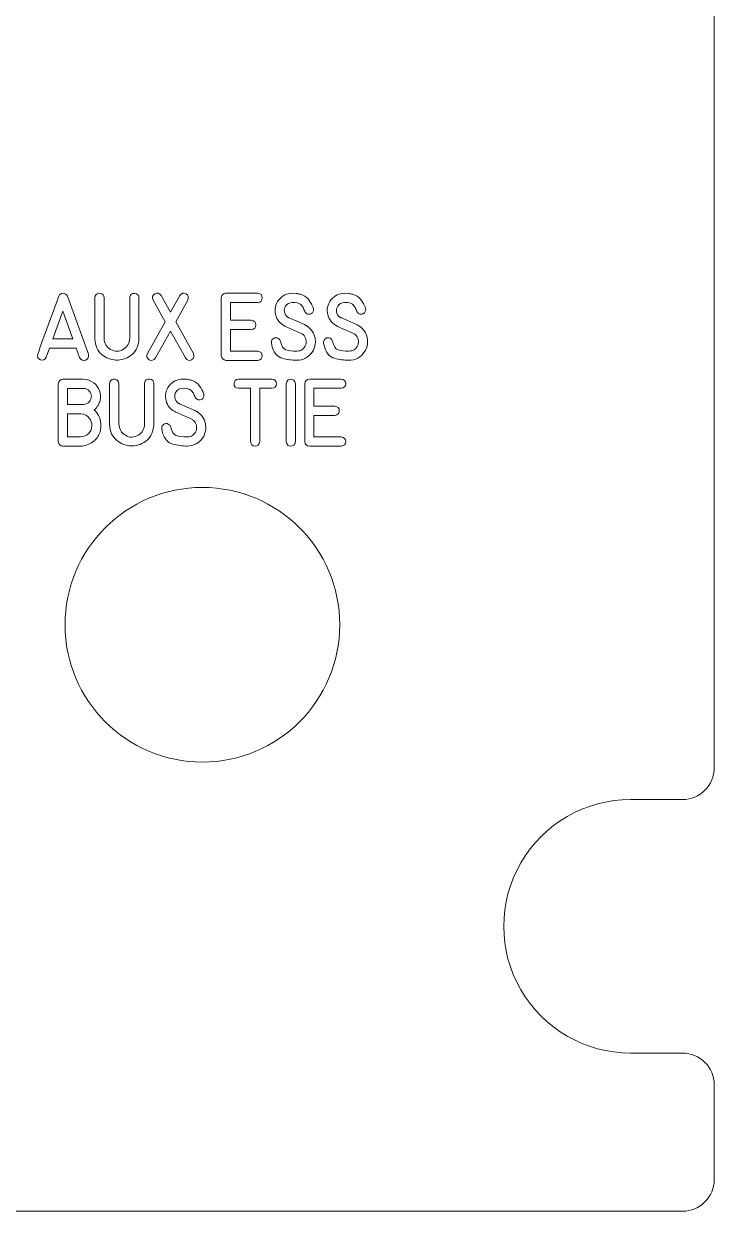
# Model space of a CAD drawing. Header units: millimetres. Extents: x -72 to 72, y -123 to 123.
# Drawn here: x 39.5 to 72.2, y -123 to -66.8 of the extents above; entities that cross this region are included whole.
import ezdxf

# ---------------------------------------------------------------- set-up
doc = ezdxf.new("R2010")
doc.units = ezdxf.units.MM
doc.header["$MEASUREMENT"] = 0
doc.layers.add('Layer 1', color=7, linetype='Continuous')

msp = doc.modelspace()

# ---------------------------------------------------------------- linework, layer by layer
at = {"layer": 'Layer 1', "color": 250, "lineweight": 9}
msp.add_ellipse((48, -95.2651), major_axis=(0, 6.5), ratio=1, dxfattribs=at)
at = {"layer": 'Layer 1', "lineweight": 9}
msp.add_open_spline([(70.725, 123.025), (70.725, 123.025), (-70.725, 123.025), (-70.725, 123.025), (-70.725, 123.025), (-71.1231, 123.0247), (-71.5047, 122.8663), (-71.786, 122.5847), (-71.786, 122.5847), (-72.0673, 122.303), (-72.2252, 121.923), (-72.225, 121.525), (-72.225, 121.525), (-72.225, 121.525), (-72.225, 117.0375), (-72.225, 117.0375), (-72.225, 117.0375), (-72.2247, 116.6394), (-72.0664, 116.2577), (-71.7847, 115.9764), (-71.7847, 115.9764), (-71.503, 115.6951), (-71.1231, 115.5372), (-70.725, 115.5375), (-70.725, 115.5375), (-70.725, 115.5375), (-68.2625, 115.5375), (-68.2625, 115.5375), (-68.2625, 115.5375), (-66.1189, 115.5375), (-64.1381, 114.3939), (-63.0663, 112.5375), (-63.0663, 112.5375), (-61.9945, 110.6811), (-61.9945, 108.3939), (-63.0663, 106.5375), (-63.0663, 106.5375), (-64.1381, 104.6811), (-66.1189, 103.5375), (-68.2625, 103.5375), (-68.2625, 103.5375), (-68.2625, 103.5375), (-70.725, 103.5375), (-70.725, 103.5375), (-70.725, 103.5375), (-71.1231, 103.5372), (-71.5047, 103.3788), (-71.786, 103.0972), (-71.786, 103.0972), (-72.0673, 102.8155), (-72.2252, 102.4355), (-72.225, 102.0375), (-72.225, 102.0375), (-72.225, 102.0375), (-72.225, 50.3625), (-72.225, 50.3625), (-72.225, 50.3625), (-72.2247, 49.9644), (-72.0664, 49.5827), (-71.7847, 49.3014), (-71.7847, 49.3014), (-71.503, 49.0201), (-71.1231, 48.8622), (-70.725, 48.8625), (-70.725, 48.8625), (-70.725, 48.8625), (-68.2625, 48.8625), (-68.2625, 48.8625), (-68.2625, 48.8625), (-66.1189, 48.8625), (-64.1381, 47.7189), (-63.0663, 45.8625), (-63.0663, 45.8625), (-61.9945, 44.0061), (-61.9945, 41.7189), (-63.0663, 39.8625), (-63.0663, 39.8625), (-64.1381, 38.0061), (-66.1189, 36.8625), (-68.2625, 36.8625), (-68.2625, 36.8625), (-68.2625, 36.8625), (-70.725, 36.8625), (-70.725, 36.8625), (-70.725, 36.8625), (-71.1231, 36.8622), (-71.5047, 36.7038), (-71.786, 36.4222), (-71.786, 36.4222), (-72.0673, 36.1405), (-72.2252, 35.7605), (-72.225, 35.3625), (-72.225, 35.3625), (-72.225, 35.3625), (-72.225, -35.3625), (-72.225, -35.3625), (-72.225, -35.3625), (-72.2247, -35.7606), (-72.0664, -36.1423), (-71.7847, -36.4236), (-71.7847, -36.4236), (-71.503, -36.7049), (-71.1231, -36.8628), (-70.725, -36.8625), (-70.725, -36.8625), (-70.725, -36.8625), (-68.2625, -36.8625), (-68.2625, -36.8625), (-68.2625, -36.8625), (-66.1189, -36.8625), (-64.1381, -38.0061), (-63.0663, -39.8625), (-63.0663, -39.8625), (-61.9945, -41.7189), (-61.9945, -44.0061), (-63.0663, -45.8625), (-63.0663, -45.8625), (-64.1381, -47.7189), (-66.1189, -48.8625), (-68.2625, -48.8625), (-68.2625, -48.8625), (-68.2625, -48.8625), (-70.725, -48.8625), (-70.725, -48.8625), (-70.725, -48.8625), (-71.1231, -48.8628), (-71.5047, -49.0212), (-71.786, -49.3028), (-71.786, -49.3028), (-72.0673, -49.5845), (-72.2252, -49.9645), (-72.225, -50.3625), (-72.225, -50.3625), (-72.225, -50.3625), (-72.225, -102.0375), (-72.225, -102.0375), (-72.225, -102.0375), (-72.2247, -102.4356), (-72.0664, -102.8173), (-71.7847, -103.0986), (-71.7847, -103.0986), (-71.503, -103.3799), (-71.1231, -103.5378), (-70.725, -103.5375), (-70.725, -103.5375), (-70.725, -103.5375), (-68.2625, -103.5375), (-68.2625, -103.5375), (-68.2625, -103.5375), (-66.1189, -103.5375), (-64.1381, -104.6811), (-63.0663, -106.5375), (-63.0663, -106.5375), (-61.9945, -108.3939), (-61.9945, -110.6811), (-63.0663, -112.5375), (-63.0663, -112.5375), (-64.1381, -114.3939), (-66.1189, -115.5375), (-68.2625, -115.5375), (-68.2625, -115.5375), (-68.2625, -115.5375), (-70.725, -115.5375), (-70.725, -115.5375), (-70.725, -115.5375), (-71.1231, -115.5378), (-71.5047, -115.6962), (-71.786, -115.9778), (-71.786, -115.9778), (-72.0673, -116.2595), (-72.2252, -116.6395), (-72.225, -117.0375), (-72.225, -117.0375), (-72.225, -117.0375), (-72.225, -121.525), (-72.225, -121.525), (-72.225, -121.525), (-72.2247, -121.9231), (-72.0664, -122.3048), (-71.7847, -122.5861), (-71.7847, -122.5861), (-71.503, -122.8674), (-71.1231, -123.0253), (-70.725, -123.025), (-70.725, -123.025), (-70.725, -123.025), (70.725, -123.025), (70.725, -123.025), (70.725, -123.025), (71.1231, -123.0248), (71.5048, -122.8664), (71.7861, -122.5847), (71.7861, -122.5847), (72.0674, -122.3031), (72.2253, -121.9231), (72.225, -121.525), (72.225, -121.525), (72.225, -121.525), (72.225, -117.0375), (72.225, -117.0375), (72.225, -117.0375), (72.2248, -116.6395), (72.0664, -116.2578), (71.7847, -115.9765), (71.7847, -115.9765), (71.5031, -115.6952), (71.1231, -115.5373), (70.725, -115.5375), (70.725, -115.5375), (70.725, -115.5375), (68.2625, -115.5375), (68.2625, -115.5375), (68.2625, -115.5375), (66.1189, -115.5375), (64.1382, -114.3939), (63.0664, -112.5375), (63.0664, -112.5375), (61.9946, -110.6811), (61.9946, -108.3939), (63.0664, -106.5375), (63.0664, -106.5375), (64.1382, -104.6811), (66.1189, -103.5375), (68.2625, -103.5375), (68.2625, -103.5375), (68.2625, -103.5375), (70.725, -103.5375), (70.725, -103.5375), (70.725, -103.5375), (71.1231, -103.5373), (71.5048, -103.3789), (71.7861, -103.0972), (71.7861, -103.0972), (72.0674, -102.8156), (72.2253, -102.4356), (72.225, -102.0375), (72.225, -102.0375), (72.225, -102.0375), (72.225, -50.3625), (72.225, -50.3625), (72.225, -50.3625), (72.2248, -49.9645), (72.0664, -49.5828), (71.7847, -49.3015), (71.7847, -49.3015), (71.5031, -49.0202), (71.1231, -48.8623), (70.725, -48.8625), (70.725, -48.8625), (70.725, -48.8625), (68.2625, -48.8625), (68.2625, -48.8625), (68.2625, -48.8625), (66.1189, -48.8625), (64.1382, -47.7189), (63.0664, -45.8625), (63.0664, -45.8625), (61.9946, -44.0061), (61.9946, -41.7189), (63.0664, -39.8625), (63.0664, -39.8625), (64.1382, -38.0061), (66.1189, -36.8625), (68.2625, -36.8625), (68.2625, -36.8625), (68.2625, -36.8625), (70.725, -36.8625), (70.725, -36.8625), (70.725, -36.8625), (71.1231, -36.8623), (71.5048, -36.7039), (71.7861, -36.4222), (71.7861, -36.4222), (72.0674, -36.1406), (72.2253, -35.7606), (72.225, -35.3625), (72.225, -35.3625), (72.225, -35.3625), (72.225, 35.3625), (72.225, 35.3625), (72.225, 35.3625), (72.2248, 35.7605), (72.0664, 36.1422), (71.7847, 36.4235), (71.7847, 36.4235), (71.5031, 36.7048), (71.1231, 36.8627), (70.725, 36.8625), (70.725, 36.8625), (70.725, 36.8625), (68.2625, 36.8625), (68.2625, 36.8625), (68.2625, 36.8625), (66.1189, 36.8625), (64.1382, 38.0061), (63.0664, 39.8625), (63.0664, 39.8625), (61.9946, 41.7189), (61.9946, 44.0061), (63.0664, 45.8625), (63.0664, 45.8625), (64.1382, 47.7189), (66.1189, 48.8625), (68.2625, 48.8625), (68.2625, 48.8625), (68.2625, 48.8625), (70.725, 48.8625), (70.725, 48.8625), (70.725, 48.8625), (71.1231, 48.8627), (71.5048, 49.0211), (71.7861, 49.3028), (71.7861, 49.3028), (72.0674, 49.5844), (72.2253, 49.9644), (72.225, 50.3625), (72.225, 50.3625), (72.225, 50.3625), (72.225, 102.0375), (72.225, 102.0375), (72.225, 102.0375), (72.2248, 102.4355), (72.0664, 102.8172), (71.7847, 103.0985), (71.7847, 103.0985), (71.5031, 103.3798), (71.1231, 103.5377), (70.725, 103.5375), (70.725, 103.5375), (70.725, 103.5375), (68.2625, 103.5375), (68.2625, 103.5375), (68.2625, 103.5375), (66.1189, 103.5375), (64.1382, 104.6811), (63.0664, 106.5375), (63.0664, 106.5375), (61.9946, 108.3939), (61.9946, 110.6811), (63.0664, 112.5375), (63.0664, 112.5375), (64.1382, 114.3939), (66.1189, 115.5375), (68.2625, 115.5375), (68.2625, 115.5375), (68.2625, 115.5375), (70.725, 115.5375), (70.725, 115.5375), (70.725, 115.5375), (71.1231, 115.5377), (71.5048, 115.6961), (71.7861, 115.9778), (71.7861, 115.9778), (72.0674, 116.2594), (72.2253, 116.6394), (72.225, 117.0375), (72.225, 117.0375), (72.225, 117.0375), (72.225, 121.525), (72.225, 121.525), (72.225, 121.525), (72.2248, 121.923), (72.0664, 122.3047), (71.7847, 122.586), (71.7847, 122.586), (71.5031, 122.8673), (71.1231, 123.0252), (70.725, 123.025)], degree=3, knots=[0, 0, 0, 0, 0.0107527, 0.0107527, 0.0107527, 0.0107527, 0.0215054, 0.0215054, 0.0215054, 0.0215054, 0.0322581, 0.0322581, 0.0322581, 0.0322581, 0.0430108, 0.0430108, 0.0430108, 0.0430108, 0.0537634, 0.0537634, 0.0537634, 0.0537634, 0.0645161, 0.0645161, 0.0645161, 0.0645161, 0.0752688, 0.0752688, 0.0752688, 0.0752688, 0.0860215, 0.0860215, 0.0860215, 0.0860215, 0.0967742, 0.0967742, 0.0967742, 0.0967742, 0.1075269, 0.1075269, 0.1075269, 0.1075269, 0.1182796, 0.1182796, 0.1182796, 0.1182796, 0.1290323, 0.1290323, 0.1290323, 0.1290323, 0.1397849, 0.1397849, 0.1397849, 0.1397849, 0.1505376, 0.1505376, 0.1505376, 0.1505376, 0.1612903, 0.1612903, 0.1612903, 0.1612903, 0.172043, 0.172043, 0.172043, 0.172043, 0.1827957, 0.1827957, 0.1827957, 0.1827957, 0.1935484, 0.1935484, 0.1935484, 0.1935484, 0.2043011, 0.2043011, 0.2043011, 0.2043011, 0.2150538, 0.2150538, 0.2150538, 0.2150538, 0.2258065, 0.2258065, 0.2258065, 0.2258065, 0.2365591, 0.2365591, 0.2365591, 0.2365591, 0.2473118, 0.2473118, 0.2473118, 0.2473118, 0.2580645, 0.2580645, 0.2580645, 0.2580645, 0.2688172, 0.2688172, 0.2688172, 0.2688172, 0.2795699, 0.2795699, 0.2795699, 0.2795699, 0.2903226, 0.2903226, 0.2903226, 0.2903226, 0.3010753, 0.3010753, 0.3010753, 0.3010753, 0.311828, 0.311828, 0.311828, 0.311828, 0.3225806, 0.3225806, 0.3225806, 0.3225806, 0.3333333, 0.3333333, 0.3333333, 0.3333333, 0.344086, 0.344086, 0.344086, 0.344086, 0.3548387, 0.3548387, 0.3548387, 0.3548387, 0.3655914, 0.3655914, 0.3655914, 0.3655914, 0.3763441, 0.3763441, 0.3763441, 0.3763441, 0.3870968, 0.3870968, 0.3870968, 0.3870968, 0.3978495, 0.3978495, 0.3978495, 0.3978495, 0.4086022, 0.4086022, 0.4086022, 0.4086022, 0.4193548, 0.4193548, 0.4193548, 0.4193548, 0.4301075, 0.4301075, 0.4301075, 0.4301075, 0.4408602, 0.4408602, 0.4408602, 0.4408602, 0.4516129, 0.4516129, 0.4516129, 0.4516129, 0.4623656, 0.4623656, 0.4623656, 0.4623656, 0.4731183, 0.4731183, 0.4731183, 0.4731183, 0.483871, 0.483871, 0.483871, 0.483871, 0.4946237, 0.4946237, 0.4946237, 0.4946237, 0.5053763, 0.5053763, 0.5053763, 0.5053763, 0.516129, 0.516129, 0.516129, 0.516129, 0.5268817, 0.5268817, 0.5268817, 0.5268817, 0.5376344, 0.5376344, 0.5376344, 0.5376344, 0.5483871, 0.5483871, 0.5483871, 0.5483871, 0.5591398, 0.5591398, 0.5591398, 0.5591398, 0.5698925, 0.5698925, 0.5698925, 0.5698925, 0.5806452, 0.5806452, 0.5806452, 0.5806452, 0.5913978, 0.5913978, 0.5913978, 0.5913978, 0.6021505, 0.6021505, 0.6021505, 0.6021505, 0.6129032, 0.6129032, 0.6129032, 0.6129032, 0.6236559, 0.6236559, 0.6236559, 0.6236559, 0.6344086, 0.6344086, 0.6344086, 0.6344086, 0.6451613, 0.6451613, 0.6451613, 0.6451613, 0.655914, 0.655914, 0.655914, 0.655914, 0.6666667, 0.6666667, 0.6666667, 0.6666667, 0.6774194, 0.6774194, 0.6774194, 0.6774194, 0.688172, 0.688172, 0.688172, 0.688172, 0.6989247, 0.6989247, 0.6989247, 0.6989247, 0.7096774, 0.7096774, 0.7096774, 0.7096774, 0.7204301, 0.7204301, 0.7204301, 0.7204301, 0.7311828, 0.7311828, 0.7311828, 0.7311828, 0.7419355, 0.7419355, 0.7419355, 0.7419355, 0.7526882, 0.7526882, 0.7526882, 0.7526882, 0.7634409, 0.7634409, 0.7634409, 0.7634409, 0.7741935, 0.7741935, 0.7741935, 0.7741935, 0.7849462, 0.7849462, 0.7849462, 0.7849462, 0.7956989, 0.7956989, 0.7956989, 0.7956989, 0.8064516, 0.8064516, 0.8064516, 0.8064516, 0.8172043, 0.8172043, 0.8172043, 0.8172043, 0.827957, 0.827957, 0.827957, 0.827957, 0.8387097, 0.8387097, 0.8387097, 0.8387097, 0.8494624, 0.8494624, 0.8494624, 0.8494624, 0.8602151, 0.8602151, 0.8602151, 0.8602151, 0.8709677, 0.8709677, 0.8709677, 0.8709677, 0.8817204, 0.8817204, 0.8817204, 0.8817204, 0.8924731, 0.8924731, 0.8924731, 0.8924731, 0.9032258, 0.9032258, 0.9032258, 0.9032258, 0.9139785, 0.9139785, 0.9139785, 0.9139785, 0.9247312, 0.9247312, 0.9247312, 0.9247312, 0.9354839, 0.9354839, 0.9354839, 0.9354839, 0.9462366, 0.9462366, 0.9462366, 0.9462366, 0.9569892, 0.9569892, 0.9569892, 0.9569892, 0.9677419, 0.9677419, 0.9677419, 0.9677419, 0.9784946, 0.9784946, 0.9784946, 0.9784946, 1, 1, 1, 1], dxfattribs=at)
at = {"layer": 'Layer 1', "color": 240, "lineweight": 9}
for points, knots in [([(40.2054, -82.4499), (40.3705, -81.9938), (40.5361, -81.5382), (40.7018, -81.0831), (40.7018, -81.0831), (40.8679, -80.628), (41.0341, -80.1724), (41.2002, -79.7168), (41.2002, -79.7168), (41.2346, -79.6226), (41.3024, -79.575), (41.4034, -79.5739), (41.4034, -79.5739), (41.505, -79.5728), (41.5733, -79.6205), (41.6082, -79.7168), (41.6082, -79.7168), (41.6082, -79.7168), (42.602, -82.4573), (42.602, -82.4573), (42.602, -82.4573), (42.6327, -82.6034), (42.5883, -82.697), (42.4687, -82.7394), (42.4687, -82.7394), (42.3485, -82.7822), (42.2565, -82.7383), (42.1908, -82.6092), (42.1908, -82.6092), (42.1908, -82.6092), (42.0316, -82.1658), (42.0316, -82.1658), (42.0316, -82.1658), (42.0316, -82.1658), (40.7679, -82.1658), (40.7679, -82.1658), (40.7679, -82.1658), (40.7679, -82.1658), (40.6129, -82.5986), (40.6129, -82.5986), (40.6129, -82.5986), (40.5467, -82.7288), (40.4525, -82.7711), (40.3308, -82.7261), (40.3308, -82.7261), (40.2086, -82.6817), (40.1668, -82.5891), (40.2054, -82.4499)], [0, 0, 0, 0, 0.0769231, 0.0769231, 0.0769231, 0.0769231, 0.1538462, 0.1538462, 0.1538462, 0.1538462, 0.2307692, 0.2307692, 0.2307692, 0.2307692, 0.3076923, 0.3076923, 0.3076923, 0.3076923, 0.3846154, 0.3846154, 0.3846154, 0.3846154, 0.4615385, 0.4615385, 0.4615385, 0.4615385, 0.5384615, 0.5384615, 0.5384615, 0.5384615, 0.6153846, 0.6153846, 0.6153846, 0.6153846, 0.6923077, 0.6923077, 0.6923077, 0.6923077, 0.7692308, 0.7692308, 0.7692308, 0.7692308, 0.8461538, 0.8461538, 0.8461538, 0.8461538, 1, 1, 1, 1]), ([(44.997, -81.7022), (44.997, -81.7022), (44.997, -81.7334), (44.997, -81.7334), (44.997, -81.7334), (44.9938, -81.7853), (44.9917, -81.816), (44.9912, -81.8266), (44.9912, -81.8266), (44.9478, -82.1425), (44.8176, -82.3758), (44.6017, -82.5266), (44.6017, -82.5266), (44.3858, -82.6769), (44.1551, -82.7473), (43.9106, -82.7373), (43.9106, -82.7373), (43.6656, -82.7272), (43.4412, -82.6383), (43.2386, -82.47), (43.2386, -82.47), (43.0354, -82.3012), (42.9248, -82.0557), (42.9073, -81.7334), (42.9073, -81.7334), (42.9073, -81.7334), (42.9073, -81.7022), (42.9073, -81.7022), (42.9073, -81.7022), (42.9073, -81.7022), (42.9073, -79.7909), (42.9073, -79.7909), (42.9073, -79.7909), (42.9073, -79.7602), (42.9131, -79.7321), (42.9242, -79.7072), (42.9242, -79.7072), (42.974, -79.5988), (43.0565, -79.5559), (43.1719, -79.5787), (43.1719, -79.5787), (43.2867, -79.6014), (43.3444, -79.6723), (43.3444, -79.7909), (43.3444, -79.7909), (43.3444, -79.7909), (43.3444, -81.7022), (43.3444, -81.7022), (43.3444, -81.7022), (43.3597, -81.9403), (43.4645, -82.1181), (43.6582, -82.2356), (43.6582, -82.2356), (43.8524, -82.3536), (44.0561, -82.3483), (44.2699, -82.2203), (44.2699, -82.2203), (44.3662, -82.1636), (44.4366, -82.0901), (44.4816, -82.0001), (44.4816, -82.0001), (44.5266, -81.9102), (44.553, -81.8107), (44.5615, -81.7022), (44.5615, -81.7022), (44.5615, -81.7022), (44.5615, -79.7909), (44.5615, -79.7909), (44.5615, -79.7909), (44.5615, -79.7723), (44.5625, -79.7586), (44.5647, -79.7491), (44.5647, -79.7491), (44.5885, -79.6221), (44.6663, -79.5644), (44.7985, -79.5771), (44.7985, -79.5771), (44.9308, -79.5892), (44.997, -79.6607), (44.997, -79.7909), (44.997, -79.7909), (44.997, -79.7909), (44.997, -81.7022), (44.997, -81.7022)], [0, 0, 0, 0, 0.0454545, 0.0454545, 0.0454545, 0.0454545, 0.0909091, 0.0909091, 0.0909091, 0.0909091, 0.1363636, 0.1363636, 0.1363636, 0.1363636, 0.1818182, 0.1818182, 0.1818182, 0.1818182, 0.2272727, 0.2272727, 0.2272727, 0.2272727, 0.2727273, 0.2727273, 0.2727273, 0.2727273, 0.3181818, 0.3181818, 0.3181818, 0.3181818, 0.3636364, 0.3636364, 0.3636364, 0.3636364, 0.4090909, 0.4090909, 0.4090909, 0.4090909, 0.4545455, 0.4545455, 0.4545455, 0.4545455, 0.5, 0.5, 0.5, 0.5, 0.5454545, 0.5454545, 0.5454545, 0.5454545, 0.5909091, 0.5909091, 0.5909091, 0.5909091, 0.6363636, 0.6363636, 0.6363636, 0.6363636, 0.6818182, 0.6818182, 0.6818182, 0.6818182, 0.7272727, 0.7272727, 0.7272727, 0.7272727, 0.7727273, 0.7727273, 0.7727273, 0.7727273, 0.8181818, 0.8181818, 0.8181818, 0.8181818, 0.8636364, 0.8636364, 0.8636364, 0.8636364, 0.9090909, 0.9090909, 0.9090909, 0.9090909, 1, 1, 1, 1]), ([(45.3986, -82.4235), (45.3986, -82.4235), (46.2373, -80.9227), (46.2373, -80.9227), (46.2373, -80.9227), (46.2373, -80.9227), (45.6653, -79.8977), (45.6653, -79.8977), (45.6653, -79.8977), (45.6103, -79.7623), (45.6388, -79.6633), (45.7505, -79.6009), (45.7505, -79.6009), (45.8621, -79.5384), (45.9611, -79.5665), (46.0484, -79.6856), (46.0484, -79.6856), (46.0484, -79.6856), (46.4855, -80.4745), (46.4855, -80.4745), (46.4855, -80.4745), (46.4855, -80.4745), (46.9258, -79.6856), (46.9258, -79.6856), (46.9258, -79.6856), (47.0125, -79.5665), (47.111, -79.5384), (47.2216, -79.6004), (47.2216, -79.6004), (47.3322, -79.6623), (47.3613, -79.7618), (47.3083, -79.8993), (47.3083, -79.8993), (47.3083, -79.8993), (46.7379, -80.9227), (46.7379, -80.9227), (46.7379, -80.9227), (46.7379, -80.9227), (47.575, -82.4235), (47.575, -82.4235), (47.575, -82.4235), (47.6311, -82.56), (47.602, -82.6595), (47.4883, -82.7219), (47.4883, -82.7219), (47.3745, -82.7844), (47.2771, -82.7553), (47.1956, -82.6341), (47.1956, -82.6341), (47.1956, -82.6341), (46.4855, -81.3694), (46.4855, -81.3694), (46.4855, -81.3694), (46.4855, -81.3694), (45.7833, -82.6341), (45.7833, -82.6341), (45.7833, -82.6341), (45.6933, -82.7521), (45.5928, -82.7807), (45.4817, -82.7193), (45.4817, -82.7193), (45.3705, -82.6584), (45.3425, -82.56), (45.3986, -82.4235)], [0, 0, 0, 0, 0.0588235, 0.0588235, 0.0588235, 0.0588235, 0.1176471, 0.1176471, 0.1176471, 0.1176471, 0.1764706, 0.1764706, 0.1764706, 0.1764706, 0.2352941, 0.2352941, 0.2352941, 0.2352941, 0.2941176, 0.2941176, 0.2941176, 0.2941176, 0.3529412, 0.3529412, 0.3529412, 0.3529412, 0.4117647, 0.4117647, 0.4117647, 0.4117647, 0.4705882, 0.4705882, 0.4705882, 0.4705882, 0.5294118, 0.5294118, 0.5294118, 0.5294118, 0.5882353, 0.5882353, 0.5882353, 0.5882353, 0.6470588, 0.6470588, 0.6470588, 0.6470588, 0.7058824, 0.7058824, 0.7058824, 0.7058824, 0.7647059, 0.7647059, 0.7647059, 0.7647059, 0.8235294, 0.8235294, 0.8235294, 0.8235294, 0.8823529, 0.8823529, 0.8823529, 0.8823529, 1, 1, 1, 1]), ([(50.6162, -80.0062), (50.6162, -80.0062), (49.3308, -80.0062), (49.3308, -80.0062), (49.3308, -80.0062), (49.3308, -80.0062), (49.3308, -80.8545), (49.3308, -80.8545), (49.3308, -80.8545), (49.3308, -80.8545), (50.3108, -80.8545), (50.3108, -80.8545), (50.3108, -80.8545), (50.4574, -80.8762), (50.5304, -80.9497), (50.5299, -81.0751), (50.5299, -81.0751), (50.5294, -81.2011), (50.4563, -81.2741), (50.3108, -81.2947), (50.3108, -81.2947), (50.3108, -81.2947), (49.3308, -81.2947), (49.3308, -81.2947), (49.3308, -81.2947), (49.3308, -81.2947), (49.3308, -82.3134), (49.3308, -82.3134), (49.3308, -82.3134), (49.3308, -82.3134), (50.6162, -82.3134), (50.6162, -82.3134), (50.6162, -82.3134), (50.7617, -82.3351), (50.8347, -82.4076), (50.8347, -82.5319), (50.8347, -82.5319), (50.8347, -82.6558), (50.7617, -82.7283), (50.6162, -82.7489), (50.6162, -82.7489), (50.6162, -82.7489), (49.1154, -82.7489), (49.1154, -82.7489), (49.1154, -82.7489), (48.9863, -82.7325), (48.9128, -82.6589), (48.8953, -82.5288), (48.8953, -82.5288), (48.8953, -82.5288), (48.8953, -79.7909), (48.8953, -79.7909), (48.8953, -79.7909), (48.9149, -79.6543), (48.9884, -79.5824), (49.1154, -79.5739), (49.1154, -79.5739), (49.1154, -79.5739), (50.6162, -79.5739), (50.6162, -79.5739), (50.6162, -79.5739), (50.7617, -79.585), (50.8347, -79.658), (50.8342, -79.7919), (50.8342, -79.7919), (50.8336, -79.9258), (50.7606, -79.9972), (50.6162, -80.0062)], [0, 0, 0, 0, 0.0555556, 0.0555556, 0.0555556, 0.0555556, 0.1111111, 0.1111111, 0.1111111, 0.1111111, 0.1666667, 0.1666667, 0.1666667, 0.1666667, 0.2222222, 0.2222222, 0.2222222, 0.2222222, 0.2777778, 0.2777778, 0.2777778, 0.2777778, 0.3333333, 0.3333333, 0.3333333, 0.3333333, 0.3888889, 0.3888889, 0.3888889, 0.3888889, 0.4444444, 0.4444444, 0.4444444, 0.4444444, 0.5, 0.5, 0.5, 0.5, 0.5555556, 0.5555556, 0.5555556, 0.5555556, 0.6111111, 0.6111111, 0.6111111, 0.6111111, 0.6666667, 0.6666667, 0.6666667, 0.6666667, 0.7222222, 0.7222222, 0.7222222, 0.7222222, 0.7777778, 0.7777778, 0.7777778, 0.7777778, 0.8333333, 0.8333333, 0.8333333, 0.8333333, 0.8888889, 0.8888889, 0.8888889, 0.8888889, 1, 1, 1, 1]), ([(52.8249, -81.0593), (52.8249, -81.0593), (52.8497, -81.0699), (52.8497, -81.0699), (52.8497, -81.0699), (52.8497, -81.0699), (52.8778, -81.0836), (52.8778, -81.0836), (52.8778, -81.0836), (52.8778, -81.0836), (52.9026, -81.0979), (52.9026, -81.0979), (52.9026, -81.0979), (52.9095, -81.1032), (52.918, -81.108), (52.9265, -81.1127), (52.9265, -81.1127), (52.9355, -81.1169), (52.9439, -81.1222), (52.9524, -81.127), (52.9524, -81.127), (53.1566, -81.2614), (53.2836, -81.4477), (53.3318, -81.6853), (53.3318, -81.6853), (53.3503, -81.7784), (53.3546, -81.8742), (53.3445, -81.9721), (53.3445, -81.9721), (53.3276, -82.1128), (53.2784, -82.2425), (53.1963, -82.3621), (53.1963, -82.3621), (53.1143, -82.4817), (53.0111, -82.5737), (52.8873, -82.6388), (52.8873, -82.6388), (52.7539, -82.7092), (52.6158, -82.7441), (52.473, -82.7441), (52.473, -82.7441), (52.2332, -82.7441), (52.0046, -82.7134), (51.7861, -82.6521), (51.7861, -82.6521), (51.5681, -82.5907), (51.4125, -82.4261), (51.3199, -82.1583), (51.3199, -82.1583), (51.3072, -82.124), (51.2982, -82.089), (51.2919, -82.053), (51.2919, -82.053), (51.2855, -82.0165), (51.2781, -81.9805), (51.2702, -81.944), (51.2702, -81.944), (51.2548, -81.87), (51.2728, -81.8043), (51.3252, -81.7472), (51.3252, -81.7472), (51.3771, -81.6906), (51.4421, -81.6689), (51.5194, -81.6821), (51.5194, -81.6821), (51.6014, -81.699), (51.658, -81.7493), (51.6903, -81.834), (51.6903, -81.834), (51.6903, -81.834), (51.6951, -81.8483), (51.6951, -81.8483), (51.6951, -81.8483), (51.7443, -82.0726), (51.8311, -82.2065), (51.9544, -82.2499), (51.9544, -82.2499), (52.0782, -82.2933), (52.2497, -82.3129), (52.4698, -82.3086), (52.4698, -82.3086), (52.6725, -82.3086), (52.8116, -82.2134), (52.8873, -82.0234), (52.8873, -82.0234), (52.9201, -81.9387), (52.9254, -81.8504), (52.9026, -81.7588), (52.9026, -81.7588), (52.8799, -81.6678), (52.8349, -81.5911), (52.7677, -81.5302), (52.7677, -81.5302), (52.7375, -81.5043), (52.6984, -81.4805), (52.6497, -81.4577), (52.6497, -81.4577), (52.6497, -81.4577), (51.9322, -81.1429), (51.9322, -81.1429), (51.9322, -81.1429), (51.9322, -81.1429), (51.9089, -81.1302), (51.9089, -81.1302), (51.9089, -81.1302), (51.6739, -81.0064), (51.5284, -80.8301), (51.4718, -80.6015), (51.4718, -80.6015), (51.4025, -80.337), (51.4506, -80.0999), (51.6168, -79.8893), (51.6168, -79.8893), (51.7824, -79.6792), (52.0004, -79.5739), (52.2698, -79.5739), (52.2698, -79.5739), (52.2698, -79.5739), (52.4407, -79.5787), (52.4407, -79.5787), (52.4407, -79.5787), (52.4962, -79.5887), (52.5502, -79.5988), (52.6015, -79.6088), (52.6015, -79.6088), (52.6534, -79.6183), (52.7058, -79.6353), (52.7582, -79.6591), (52.7582, -79.6591), (52.8884, -79.7199), (52.9884, -79.8041), (53.0577, -79.9104), (53.0577, -79.9104), (53.127, -80.0168), (53.1895, -80.1322), (53.245, -80.256), (53.245, -80.256), (53.2503, -80.2676), (53.2551, -80.2809), (53.2593, -80.2962), (53.2593, -80.2962), (53.2704, -80.347), (53.2651, -80.393), (53.2434, -80.4343), (53.2434, -80.4343), (53.2313, -80.4603), (53.218, -80.4798), (53.2048, -80.4931), (53.2048, -80.4931), (53.1916, -80.5068), (53.1805, -80.5158), (53.1725, -80.5211), (53.1725, -80.5211), (53.1185, -80.5592), (53.0598, -80.5708), (52.9958, -80.555), (52.9958, -80.555), (52.9312, -80.5407), (52.8825, -80.4994), (52.8481, -80.4311), (52.8481, -80.4311), (52.8212, -80.3714), (52.7926, -80.31), (52.7624, -80.2475), (52.7624, -80.2475), (52.7317, -80.1851), (52.6889, -80.1332), (52.6344, -80.0914), (52.6344, -80.0914), (52.6116, -80.075), (52.5894, -80.0628), (52.5682, -80.0554), (52.5682, -80.0554), (52.547, -80.0475), (52.5238, -80.039), (52.4978, -80.0295), (52.4978, -80.0295), (52.4978, -80.0295), (52.3973, -80.0126), (52.3973, -80.0126), (52.3973, -80.0126), (52.3973, -80.0126), (52.2544, -80.0078), (52.2544, -80.0078), (52.2544, -80.0078), (52.1158, -80.0099), (52.0099, -80.0697), (51.9369, -80.1877), (51.9369, -80.1877), (51.8872, -80.2634), (51.8687, -80.3475), (51.8808, -80.4407), (51.8808, -80.4407), (51.8951, -80.555), (51.9491, -80.6439), (52.0422, -80.7074), (52.0422, -80.7074), (52.0465, -80.71), (52.0507, -80.7137), (52.056, -80.7174), (52.056, -80.7174), (52.0613, -80.7206), (52.0671, -80.7243), (52.0729, -80.7275), (52.0729, -80.7275), (52.0729, -80.7275), (52.0904, -80.7349), (52.0904, -80.7349), (52.0904, -80.7349), (52.0904, -80.7349), (52.1089, -80.7428), (52.1089, -80.7428), (52.1089, -80.7428), (52.1089, -80.7428), (52.8249, -81.0593), (52.8249, -81.0593)], [0, 0, 0, 0, 0.0181818, 0.0181818, 0.0181818, 0.0181818, 0.0363636, 0.0363636, 0.0363636, 0.0363636, 0.0545455, 0.0545455, 0.0545455, 0.0545455, 0.0727273, 0.0727273, 0.0727273, 0.0727273, 0.0909091, 0.0909091, 0.0909091, 0.0909091, 0.1090909, 0.1090909, 0.1090909, 0.1090909, 0.1272727, 0.1272727, 0.1272727, 0.1272727, 0.1454545, 0.1454545, 0.1454545, 0.1454545, 0.1636364, 0.1636364, 0.1636364, 0.1636364, 0.1818182, 0.1818182, 0.1818182, 0.1818182, 0.2, 0.2, 0.2, 0.2, 0.2181818, 0.2181818, 0.2181818, 0.2181818, 0.2363636, 0.2363636, 0.2363636, 0.2363636, 0.2545455, 0.2545455, 0.2545455, 0.2545455, 0.2727273, 0.2727273, 0.2727273, 0.2727273, 0.2909091, 0.2909091, 0.2909091, 0.2909091, 0.3090909, 0.3090909, 0.3090909, 0.3090909, 0.3272727, 0.3272727, 0.3272727, 0.3272727, 0.3454545, 0.3454545, 0.3454545, 0.3454545, 0.3636364, 0.3636364, 0.3636364, 0.3636364, 0.3818182, 0.3818182, 0.3818182, 0.3818182, 0.4, 0.4, 0.4, 0.4, 0.4181818, 0.4181818, 0.4181818, 0.4181818, 0.4363636, 0.4363636, 0.4363636, 0.4363636, 0.4545455, 0.4545455, 0.4545455, 0.4545455, 0.4727273, 0.4727273, 0.4727273, 0.4727273, 0.4909091, 0.4909091, 0.4909091, 0.4909091, 0.5090909, 0.5090909, 0.5090909, 0.5090909, 0.5272727, 0.5272727, 0.5272727, 0.5272727, 0.5454545, 0.5454545, 0.5454545, 0.5454545, 0.5636364, 0.5636364, 0.5636364, 0.5636364, 0.5818182, 0.5818182, 0.5818182, 0.5818182, 0.6, 0.6, 0.6, 0.6, 0.6181818, 0.6181818, 0.6181818, 0.6181818, 0.6363636, 0.6363636, 0.6363636, 0.6363636, 0.6545455, 0.6545455, 0.6545455, 0.6545455, 0.6727273, 0.6727273, 0.6727273, 0.6727273, 0.6909091, 0.6909091, 0.6909091, 0.6909091, 0.7090909, 0.7090909, 0.7090909, 0.7090909, 0.7272727, 0.7272727, 0.7272727, 0.7272727, 0.7454545, 0.7454545, 0.7454545, 0.7454545, 0.7636364, 0.7636364, 0.7636364, 0.7636364, 0.7818182, 0.7818182, 0.7818182, 0.7818182, 0.8, 0.8, 0.8, 0.8, 0.8181818, 0.8181818, 0.8181818, 0.8181818, 0.8363636, 0.8363636, 0.8363636, 0.8363636, 0.8545455, 0.8545455, 0.8545455, 0.8545455, 0.8727273, 0.8727273, 0.8727273, 0.8727273, 0.8909091, 0.8909091, 0.8909091, 0.8909091, 0.9090909, 0.9090909, 0.9090909, 0.9090909, 0.9272727, 0.9272727, 0.9272727, 0.9272727, 0.9454545, 0.9454545, 0.9454545, 0.9454545, 0.9636364, 0.9636364, 0.9636364, 0.9636364, 1, 1, 1, 1]), ([(55.2929, -81.0593), (55.2929, -81.0593), (55.3177, -81.0699), (55.3177, -81.0699), (55.3177, -81.0699), (55.3177, -81.0699), (55.3458, -81.0836), (55.3458, -81.0836), (55.3458, -81.0836), (55.3458, -81.0836), (55.3706, -81.0979), (55.3706, -81.0979), (55.3706, -81.0979), (55.3775, -81.1032), (55.386, -81.108), (55.3945, -81.1127), (55.3945, -81.1127), (55.4035, -81.1169), (55.4119, -81.1222), (55.4204, -81.127), (55.4204, -81.127), (55.6246, -81.2614), (55.7516, -81.4477), (55.7998, -81.6853), (55.7998, -81.6853), (55.8183, -81.7784), (55.8226, -81.8742), (55.8125, -81.9721), (55.8125, -81.9721), (55.7956, -82.1128), (55.7464, -82.2425), (55.6643, -82.3621), (55.6643, -82.3621), (55.5823, -82.4817), (55.4791, -82.5737), (55.3553, -82.6388), (55.3553, -82.6388), (55.2219, -82.7092), (55.0838, -82.7441), (54.941, -82.7441), (54.941, -82.7441), (54.7012, -82.7441), (54.4726, -82.7134), (54.2541, -82.6521), (54.2541, -82.6521), (54.0361, -82.5907), (53.8805, -82.4261), (53.7879, -82.1583), (53.7879, -82.1583), (53.7752, -82.124), (53.7662, -82.089), (53.7599, -82.053), (53.7599, -82.053), (53.7535, -82.0165), (53.7461, -81.9805), (53.7382, -81.944), (53.7382, -81.944), (53.7228, -81.87), (53.7408, -81.8043), (53.7932, -81.7472), (53.7932, -81.7472), (53.8451, -81.6906), (53.9101, -81.6689), (53.9874, -81.6821), (53.9874, -81.6821), (54.0694, -81.699), (54.126, -81.7493), (54.1583, -81.834), (54.1583, -81.834), (54.1583, -81.834), (54.1631, -81.8483), (54.1631, -81.8483), (54.1631, -81.8483), (54.2123, -82.0726), (54.2991, -82.2065), (54.4224, -82.2499), (54.4224, -82.2499), (54.5462, -82.2933), (54.7177, -82.3129), (54.9378, -82.3086), (54.9378, -82.3086), (55.1405, -82.3086), (55.2796, -82.2134), (55.3553, -82.0234), (55.3553, -82.0234), (55.3881, -81.9387), (55.3934, -81.8504), (55.3706, -81.7588), (55.3706, -81.7588), (55.3479, -81.6678), (55.3029, -81.5911), (55.2357, -81.5302), (55.2357, -81.5302), (55.2055, -81.5043), (55.1664, -81.4805), (55.1177, -81.4577), (55.1177, -81.4577), (55.1177, -81.4577), (54.4002, -81.1429), (54.4002, -81.1429), (54.4002, -81.1429), (54.4002, -81.1429), (54.3769, -81.1302), (54.3769, -81.1302), (54.3769, -81.1302), (54.1419, -81.0064), (53.9964, -80.8301), (53.9398, -80.6015), (53.9398, -80.6015), (53.8705, -80.337), (53.9186, -80.0999), (54.0848, -79.8893), (54.0848, -79.8893), (54.2504, -79.6792), (54.4684, -79.5739), (54.7378, -79.5739), (54.7378, -79.5739), (54.7378, -79.5739), (54.9087, -79.5787), (54.9087, -79.5787), (54.9087, -79.5787), (54.9642, -79.5887), (55.0182, -79.5988), (55.0695, -79.6088), (55.0695, -79.6088), (55.1214, -79.6183), (55.1738, -79.6353), (55.2262, -79.6591), (55.2262, -79.6591), (55.3564, -79.7199), (55.4564, -79.8041), (55.5257, -79.9104), (55.5257, -79.9104), (55.595, -80.0168), (55.6575, -80.1322), (55.713, -80.256), (55.713, -80.256), (55.7183, -80.2676), (55.7231, -80.2809), (55.7273, -80.2962), (55.7273, -80.2962), (55.7384, -80.347), (55.7331, -80.393), (55.7114, -80.4343), (55.7114, -80.4343), (55.6993, -80.4603), (55.686, -80.4798), (55.6728, -80.4931), (55.6728, -80.4931), (55.6596, -80.5068), (55.6485, -80.5158), (55.6405, -80.5211), (55.6405, -80.5211), (55.5865, -80.5592), (55.5278, -80.5708), (55.4638, -80.555), (55.4638, -80.555), (55.3992, -80.5407), (55.3505, -80.4994), (55.3161, -80.4311), (55.3161, -80.4311), (55.2892, -80.3714), (55.2606, -80.31), (55.2304, -80.2475), (55.2304, -80.2475), (55.1997, -80.1851), (55.1569, -80.1332), (55.1024, -80.0914), (55.1024, -80.0914), (55.0796, -80.075), (55.0574, -80.0628), (55.0362, -80.0554), (55.0362, -80.0554), (55.015, -80.0475), (54.9918, -80.039), (54.9658, -80.0295), (54.9658, -80.0295), (54.9658, -80.0295), (54.8653, -80.0126), (54.8653, -80.0126), (54.8653, -80.0126), (54.8653, -80.0126), (54.7224, -80.0078), (54.7224, -80.0078), (54.7224, -80.0078), (54.5838, -80.0099), (54.4779, -80.0697), (54.4049, -80.1877), (54.4049, -80.1877), (54.3552, -80.2634), (54.3367, -80.3475), (54.3488, -80.4407), (54.3488, -80.4407), (54.3631, -80.555), (54.4171, -80.6439), (54.5102, -80.7074), (54.5102, -80.7074), (54.5145, -80.71), (54.5187, -80.7137), (54.524, -80.7174), (54.524, -80.7174), (54.5293, -80.7206), (54.5351, -80.7243), (54.5409, -80.7275), (54.5409, -80.7275), (54.5409, -80.7275), (54.5584, -80.7349), (54.5584, -80.7349), (54.5584, -80.7349), (54.5584, -80.7349), (54.5769, -80.7428), (54.5769, -80.7428), (54.5769, -80.7428), (54.5769, -80.7428), (55.2929, -81.0593), (55.2929, -81.0593)], [0, 0, 0, 0, 0.0181818, 0.0181818, 0.0181818, 0.0181818, 0.0363636, 0.0363636, 0.0363636, 0.0363636, 0.0545455, 0.0545455, 0.0545455, 0.0545455, 0.0727273, 0.0727273, 0.0727273, 0.0727273, 0.0909091, 0.0909091, 0.0909091, 0.0909091, 0.1090909, 0.1090909, 0.1090909, 0.1090909, 0.1272727, 0.1272727, 0.1272727, 0.1272727, 0.1454545, 0.1454545, 0.1454545, 0.1454545, 0.1636364, 0.1636364, 0.1636364, 0.1636364, 0.1818182, 0.1818182, 0.1818182, 0.1818182, 0.2, 0.2, 0.2, 0.2, 0.2181818, 0.2181818, 0.2181818, 0.2181818, 0.2363636, 0.2363636, 0.2363636, 0.2363636, 0.2545455, 0.2545455, 0.2545455, 0.2545455, 0.2727273, 0.2727273, 0.2727273, 0.2727273, 0.2909091, 0.2909091, 0.2909091, 0.2909091, 0.3090909, 0.3090909, 0.3090909, 0.3090909, 0.3272727, 0.3272727, 0.3272727, 0.3272727, 0.3454545, 0.3454545, 0.3454545, 0.3454545, 0.3636364, 0.3636364, 0.3636364, 0.3636364, 0.3818182, 0.3818182, 0.3818182, 0.3818182, 0.4, 0.4, 0.4, 0.4, 0.4181818, 0.4181818, 0.4181818, 0.4181818, 0.4363636, 0.4363636, 0.4363636, 0.4363636, 0.4545455, 0.4545455, 0.4545455, 0.4545455, 0.4727273, 0.4727273, 0.4727273, 0.4727273, 0.4909091, 0.4909091, 0.4909091, 0.4909091, 0.5090909, 0.5090909, 0.5090909, 0.5090909, 0.5272727, 0.5272727, 0.5272727, 0.5272727, 0.5454545, 0.5454545, 0.5454545, 0.5454545, 0.5636364, 0.5636364, 0.5636364, 0.5636364, 0.5818182, 0.5818182, 0.5818182, 0.5818182, 0.6, 0.6, 0.6, 0.6, 0.6181818, 0.6181818, 0.6181818, 0.6181818, 0.6363636, 0.6363636, 0.6363636, 0.6363636, 0.6545455, 0.6545455, 0.6545455, 0.6545455, 0.6727273, 0.6727273, 0.6727273, 0.6727273, 0.6909091, 0.6909091, 0.6909091, 0.6909091, 0.7090909, 0.7090909, 0.7090909, 0.7090909, 0.7272727, 0.7272727, 0.7272727, 0.7272727, 0.7454545, 0.7454545, 0.7454545, 0.7454545, 0.7636364, 0.7636364, 0.7636364, 0.7636364, 0.7818182, 0.7818182, 0.7818182, 0.7818182, 0.8, 0.8, 0.8, 0.8, 0.8181818, 0.8181818, 0.8181818, 0.8181818, 0.8363636, 0.8363636, 0.8363636, 0.8363636, 0.8545455, 0.8545455, 0.8545455, 0.8545455, 0.8727273, 0.8727273, 0.8727273, 0.8727273, 0.8909091, 0.8909091, 0.8909091, 0.8909091, 0.9090909, 0.9090909, 0.9090909, 0.9090909, 0.9272727, 0.9272727, 0.9272727, 0.9272727, 0.9454545, 0.9454545, 0.9454545, 0.9454545, 0.9636364, 0.9636364, 0.9636364, 0.9636364, 1, 1, 1, 1]), ([(41.8733, -81.7303), (41.8733, -81.7303), (41.4019, -80.428), (41.4019, -80.428), (41.4019, -80.428), (41.4019, -80.428), (40.9277, -81.7303), (40.9277, -81.7303), (40.9277, -81.7303), (40.9277, -81.7303), (41.8733, -81.7303), (41.8733, -81.7303)], [0, 0, 0, 0, 0.25, 0.25, 0.25, 0.25, 0.5, 0.5, 0.5, 0.5, 1, 1, 1, 1]), ([(41.4019, -80.428), (41.4019, -80.428), (41.8733, -81.7303), (41.8733, -81.7303), (41.8733, -81.7303), (41.8733, -81.7303), (41.4019, -80.428), (41.4019, -80.428)], [0, 0, 0, 0, 0.3333333, 0.3333333, 0.3333333, 0.3333333, 1, 1, 1, 1]), ([(42.3623, -83.6362), (42.5586, -83.6526), (42.7237, -83.7124), (42.8576, -83.8145), (42.8576, -83.8145), (42.9915, -83.9167), (43.0846, -84.04), (43.1359, -84.1844), (43.1359, -84.1844), (43.1878, -84.3283), (43.1947, -84.4818), (43.1571, -84.6448), (43.1571, -84.6448), (43.1195, -84.8072), (43.028, -84.957), (42.8835, -85.0935), (42.8835, -85.0935), (43.0428, -85.2607), (43.1418, -85.4417), (43.1809, -85.6359), (43.1809, -85.6359), (43.2201, -85.8301), (43.2079, -86.0122), (43.1444, -86.181), (43.1444, -86.181), (43.0809, -86.3498), (42.9708, -86.4932), (42.8137, -86.6112), (42.8137, -86.6112), (42.6565, -86.7292), (42.4618, -86.7959), (42.2289, -86.8112), (42.2289, -86.8112), (42.2289, -86.8112), (42.2247, -86.8112), (42.2247, -86.8112), (42.2247, -86.8112), (42.2247, -86.8112), (41.3997, -86.8112), (41.3997, -86.8112), (41.3997, -86.8112), (41.2727, -86.7937), (41.1992, -86.7218), (41.1796, -86.5958), (41.1796, -86.5958), (41.1796, -86.5958), (41.1796, -83.8563), (41.1796, -83.8563), (41.1796, -83.8563), (41.1971, -83.7283), (41.2706, -83.6547), (41.3997, -83.6362), (41.3997, -83.6362), (41.3997, -83.6362), (42.3623, -83.6362), (42.3623, -83.6362)], [0, 0, 0, 0, 0.0666667, 0.0666667, 0.0666667, 0.0666667, 0.1333333, 0.1333333, 0.1333333, 0.1333333, 0.2, 0.2, 0.2, 0.2, 0.2666667, 0.2666667, 0.2666667, 0.2666667, 0.3333333, 0.3333333, 0.3333333, 0.3333333, 0.4, 0.4, 0.4, 0.4, 0.4666667, 0.4666667, 0.4666667, 0.4666667, 0.5333333, 0.5333333, 0.5333333, 0.5333333, 0.6, 0.6, 0.6, 0.6, 0.6666667, 0.6666667, 0.6666667, 0.6666667, 0.7333333, 0.7333333, 0.7333333, 0.7333333, 0.8, 0.8, 0.8, 0.8, 0.8666667, 0.8666667, 0.8666667, 0.8666667, 1, 1, 1, 1]), ([(45.6987, -85.7645), (45.6987, -85.7645), (45.6987, -85.7957), (45.6987, -85.7957), (45.6987, -85.7957), (45.6955, -85.8476), (45.6934, -85.8783), (45.6929, -85.8889), (45.6929, -85.8889), (45.6495, -86.2048), (45.5193, -86.4381), (45.3034, -86.5889), (45.3034, -86.5889), (45.0875, -86.7392), (44.8568, -86.8096), (44.6123, -86.7996), (44.6123, -86.7996), (44.3673, -86.7895), (44.1429, -86.7006), (43.9403, -86.5323), (43.9403, -86.5323), (43.7371, -86.3635), (43.6265, -86.118), (43.609, -85.7957), (43.609, -85.7957), (43.609, -85.7957), (43.609, -85.7645), (43.609, -85.7645), (43.609, -85.7645), (43.609, -85.7645), (43.609, -83.8532), (43.609, -83.8532), (43.609, -83.8532), (43.609, -83.8225), (43.6148, -83.7944), (43.6259, -83.7695), (43.6259, -83.7695), (43.6757, -83.6611), (43.7582, -83.6182), (43.8736, -83.641), (43.8736, -83.641), (43.9884, -83.6637), (44.0461, -83.7346), (44.0461, -83.8532), (44.0461, -83.8532), (44.0461, -83.8532), (44.0461, -85.7645), (44.0461, -85.7645), (44.0461, -85.7645), (44.0614, -86.0026), (44.1662, -86.1804), (44.3599, -86.2979), (44.3599, -86.2979), (44.5541, -86.4159), (44.7578, -86.4106), (44.9716, -86.2826), (44.9716, -86.2826), (45.0679, -86.2259), (45.1383, -86.1524), (45.1833, -86.0624), (45.1833, -86.0624), (45.2283, -85.9725), (45.2547, -85.873), (45.2632, -85.7645), (45.2632, -85.7645), (45.2632, -85.7645), (45.2632, -83.8532), (45.2632, -83.8532), (45.2632, -83.8532), (45.2632, -83.8346), (45.2642, -83.8209), (45.2664, -83.8114), (45.2664, -83.8114), (45.2902, -83.6844), (45.368, -83.6267), (45.5002, -83.6394), (45.5002, -83.6394), (45.6325, -83.6515), (45.6987, -83.723), (45.6987, -83.8532), (45.6987, -83.8532), (45.6987, -83.8532), (45.6987, -85.7645), (45.6987, -85.7645)], [0, 0, 0, 0, 0.0454545, 0.0454545, 0.0454545, 0.0454545, 0.0909091, 0.0909091, 0.0909091, 0.0909091, 0.1363636, 0.1363636, 0.1363636, 0.1363636, 0.1818182, 0.1818182, 0.1818182, 0.1818182, 0.2272727, 0.2272727, 0.2272727, 0.2272727, 0.2727273, 0.2727273, 0.2727273, 0.2727273, 0.3181818, 0.3181818, 0.3181818, 0.3181818, 0.3636364, 0.3636364, 0.3636364, 0.3636364, 0.4090909, 0.4090909, 0.4090909, 0.4090909, 0.4545455, 0.4545455, 0.4545455, 0.4545455, 0.5, 0.5, 0.5, 0.5, 0.5454545, 0.5454545, 0.5454545, 0.5454545, 0.5909091, 0.5909091, 0.5909091, 0.5909091, 0.6363636, 0.6363636, 0.6363636, 0.6363636, 0.6818182, 0.6818182, 0.6818182, 0.6818182, 0.7272727, 0.7272727, 0.7272727, 0.7272727, 0.7727273, 0.7727273, 0.7727273, 0.7727273, 0.8181818, 0.8181818, 0.8181818, 0.8181818, 0.8636364, 0.8636364, 0.8636364, 0.8636364, 0.9090909, 0.9090909, 0.9090909, 0.9090909, 1, 1, 1, 1]), ([(47.6365, -85.1216), (47.6365, -85.1216), (47.6613, -85.1322), (47.6613, -85.1322), (47.6613, -85.1322), (47.6613, -85.1322), (47.6894, -85.1459), (47.6894, -85.1459), (47.6894, -85.1459), (47.6894, -85.1459), (47.7142, -85.1602), (47.7142, -85.1602), (47.7142, -85.1602), (47.7211, -85.1655), (47.7296, -85.1703), (47.7381, -85.175), (47.7381, -85.175), (47.7471, -85.1792), (47.7555, -85.1845), (47.764, -85.1893), (47.764, -85.1893), (47.9682, -85.3237), (48.0952, -85.51), (48.1434, -85.7476), (48.1434, -85.7476), (48.1619, -85.8407), (48.1662, -85.9365), (48.1561, -86.0344), (48.1561, -86.0344), (48.1392, -86.1751), (48.09, -86.3048), (48.0079, -86.4244), (48.0079, -86.4244), (47.9259, -86.544), (47.8227, -86.636), (47.6989, -86.7011), (47.6989, -86.7011), (47.5655, -86.7715), (47.4274, -86.8064), (47.2846, -86.8064), (47.2846, -86.8064), (47.0448, -86.8064), (46.8162, -86.7757), (46.5977, -86.7144), (46.5977, -86.7144), (46.3797, -86.653), (46.2241, -86.4884), (46.1315, -86.2206), (46.1315, -86.2206), (46.1188, -86.1863), (46.1098, -86.1513), (46.1035, -86.1153), (46.1035, -86.1153), (46.0971, -86.0788), (46.0897, -86.0428), (46.0818, -86.0063), (46.0818, -86.0063), (46.0664, -85.9323), (46.0844, -85.8666), (46.1368, -85.8095), (46.1368, -85.8095), (46.1887, -85.7529), (46.2537, -85.7312), (46.331, -85.7444), (46.331, -85.7444), (46.413, -85.7613), (46.4696, -85.8116), (46.5019, -85.8963), (46.5019, -85.8963), (46.5019, -85.8963), (46.5067, -85.9106), (46.5067, -85.9106), (46.5067, -85.9106), (46.5559, -86.1349), (46.6427, -86.2688), (46.766, -86.3122), (46.766, -86.3122), (46.8898, -86.3556), (47.0613, -86.3752), (47.2814, -86.3709), (47.2814, -86.3709), (47.4841, -86.3709), (47.6232, -86.2757), (47.6989, -86.0857), (47.6989, -86.0857), (47.7317, -86.001), (47.737, -85.9127), (47.7142, -85.8211), (47.7142, -85.8211), (47.6915, -85.7301), (47.6465, -85.6534), (47.5793, -85.5925), (47.5793, -85.5925), (47.5491, -85.5666), (47.51, -85.5428), (47.4613, -85.52), (47.4613, -85.52), (47.4613, -85.52), (46.7438, -85.2052), (46.7438, -85.2052), (46.7438, -85.2052), (46.7438, -85.2052), (46.7205, -85.1925), (46.7205, -85.1925), (46.7205, -85.1925), (46.4855, -85.0687), (46.34, -84.8924), (46.2834, -84.6638), (46.2834, -84.6638), (46.2141, -84.3993), (46.2622, -84.1622), (46.4284, -83.9516), (46.4284, -83.9516), (46.594, -83.7415), (46.812, -83.6362), (47.0814, -83.6362), (47.0814, -83.6362), (47.0814, -83.6362), (47.2523, -83.641), (47.2523, -83.641), (47.2523, -83.641), (47.3078, -83.651), (47.3618, -83.6611), (47.4131, -83.6711), (47.4131, -83.6711), (47.465, -83.6806), (47.5174, -83.6976), (47.5698, -83.7214), (47.5698, -83.7214), (47.7, -83.7822), (47.8, -83.8664), (47.8693, -83.9727), (47.8693, -83.9727), (47.9386, -84.0791), (48.0011, -84.1945), (48.0566, -84.3183), (48.0566, -84.3183), (48.0619, -84.3299), (48.0667, -84.3432), (48.0709, -84.3585), (48.0709, -84.3585), (48.082, -84.4093), (48.0767, -84.4553), (48.055, -84.4966), (48.055, -84.4966), (48.0429, -84.5226), (48.0296, -84.5421), (48.0164, -84.5554), (48.0164, -84.5554), (48.0032, -84.5691), (47.9921, -84.5781), (47.9841, -84.5834), (47.9841, -84.5834), (47.9301, -84.6215), (47.8714, -84.6331), (47.8074, -84.6173), (47.8074, -84.6173), (47.7428, -84.603), (47.6941, -84.5617), (47.6597, -84.4934), (47.6597, -84.4934), (47.6328, -84.4337), (47.6042, -84.3723), (47.574, -84.3098), (47.574, -84.3098), (47.5433, -84.2474), (47.5005, -84.1955), (47.446, -84.1537), (47.446, -84.1537), (47.4232, -84.1373), (47.401, -84.1251), (47.3798, -84.1177), (47.3798, -84.1177), (47.3586, -84.1098), (47.3354, -84.1013), (47.3094, -84.0918), (47.3094, -84.0918), (47.3094, -84.0918), (47.2089, -84.0749), (47.2089, -84.0749), (47.2089, -84.0749), (47.2089, -84.0749), (47.066, -84.0701), (47.066, -84.0701), (47.066, -84.0701), (46.9274, -84.0722), (46.8215, -84.132), (46.7485, -84.25), (46.7485, -84.25), (46.6988, -84.3257), (46.6803, -84.4098), (46.6924, -84.503), (46.6924, -84.503), (46.7067, -84.6173), (46.7607, -84.7062), (46.8538, -84.7697), (46.8538, -84.7697), (46.8581, -84.7723), (46.8623, -84.776), (46.8676, -84.7797), (46.8676, -84.7797), (46.8729, -84.7829), (46.8787, -84.7866), (46.8845, -84.7898), (46.8845, -84.7898), (46.8845, -84.7898), (46.902, -84.7972), (46.902, -84.7972), (46.902, -84.7972), (46.902, -84.7972), (46.9205, -84.8051), (46.9205, -84.8051), (46.9205, -84.8051), (46.9205, -84.8051), (47.6365, -85.1216), (47.6365, -85.1216)], [0, 0, 0, 0, 0.0181818, 0.0181818, 0.0181818, 0.0181818, 0.0363636, 0.0363636, 0.0363636, 0.0363636, 0.0545455, 0.0545455, 0.0545455, 0.0545455, 0.0727273, 0.0727273, 0.0727273, 0.0727273, 0.0909091, 0.0909091, 0.0909091, 0.0909091, 0.1090909, 0.1090909, 0.1090909, 0.1090909, 0.1272727, 0.1272727, 0.1272727, 0.1272727, 0.1454545, 0.1454545, 0.1454545, 0.1454545, 0.1636364, 0.1636364, 0.1636364, 0.1636364, 0.1818182, 0.1818182, 0.1818182, 0.1818182, 0.2, 0.2, 0.2, 0.2, 0.2181818, 0.2181818, 0.2181818, 0.2181818, 0.2363636, 0.2363636, 0.2363636, 0.2363636, 0.2545455, 0.2545455, 0.2545455, 0.2545455, 0.2727273, 0.2727273, 0.2727273, 0.2727273, 0.2909091, 0.2909091, 0.2909091, 0.2909091, 0.3090909, 0.3090909, 0.3090909, 0.3090909, 0.3272727, 0.3272727, 0.3272727, 0.3272727, 0.3454545, 0.3454545, 0.3454545, 0.3454545, 0.3636364, 0.3636364, 0.3636364, 0.3636364, 0.3818182, 0.3818182, 0.3818182, 0.3818182, 0.4, 0.4, 0.4, 0.4, 0.4181818, 0.4181818, 0.4181818, 0.4181818, 0.4363636, 0.4363636, 0.4363636, 0.4363636, 0.4545455, 0.4545455, 0.4545455, 0.4545455, 0.4727273, 0.4727273, 0.4727273, 0.4727273, 0.4909091, 0.4909091, 0.4909091, 0.4909091, 0.5090909, 0.5090909, 0.5090909, 0.5090909, 0.5272727, 0.5272727, 0.5272727, 0.5272727, 0.5454545, 0.5454545, 0.5454545, 0.5454545, 0.5636364, 0.5636364, 0.5636364, 0.5636364, 0.5818182, 0.5818182, 0.5818182, 0.5818182, 0.6, 0.6, 0.6, 0.6, 0.6181818, 0.6181818, 0.6181818, 0.6181818, 0.6363636, 0.6363636, 0.6363636, 0.6363636, 0.6545455, 0.6545455, 0.6545455, 0.6545455, 0.6727273, 0.6727273, 0.6727273, 0.6727273, 0.6909091, 0.6909091, 0.6909091, 0.6909091, 0.7090909, 0.7090909, 0.7090909, 0.7090909, 0.7272727, 0.7272727, 0.7272727, 0.7272727, 0.7454545, 0.7454545, 0.7454545, 0.7454545, 0.7636364, 0.7636364, 0.7636364, 0.7636364, 0.7818182, 0.7818182, 0.7818182, 0.7818182, 0.8, 0.8, 0.8, 0.8, 0.8181818, 0.8181818, 0.8181818, 0.8181818, 0.8363636, 0.8363636, 0.8363636, 0.8363636, 0.8545455, 0.8545455, 0.8545455, 0.8545455, 0.8727273, 0.8727273, 0.8727273, 0.8727273, 0.8909091, 0.8909091, 0.8909091, 0.8909091, 0.9090909, 0.9090909, 0.9090909, 0.9090909, 0.9272727, 0.9272727, 0.9272727, 0.9272727, 0.9454545, 0.9454545, 0.9454545, 0.9454545, 0.9636364, 0.9636364, 0.9636364, 0.9636364, 1, 1, 1, 1]), ([(50.2833, -86.5942), (50.2833, -86.5942), (50.2833, -84.0733), (50.2833, -84.0733), (50.2833, -84.0733), (50.2833, -84.0733), (49.7145, -84.0733), (49.7145, -84.0733), (49.7145, -84.0733), (49.57, -84.0622), (49.4975, -83.9892), (49.498, -83.8558), (49.498, -83.8558), (49.4986, -83.7219), (49.5711, -83.6484), (49.7145, -83.6362), (49.7145, -83.6362), (49.7145, -83.6362), (51.2882, -83.6362), (51.2882, -83.6362), (51.2882, -83.6362), (51.4305, -83.6473), (51.5025, -83.7209), (51.503, -83.8558), (51.503, -83.8558), (51.5036, -83.9902), (51.4316, -84.0632), (51.2882, -84.0733), (51.2882, -84.0733), (51.2882, -84.0733), (50.7209, -84.0733), (50.7209, -84.0733), (50.7209, -84.0733), (50.7209, -84.0733), (50.7209, -86.5942), (50.7209, -86.5942), (50.7209, -86.5942), (50.6971, -86.7408), (50.6209, -86.8133), (50.4918, -86.8112), (50.4918, -86.8112), (50.3632, -86.8091), (50.2939, -86.7366), (50.2833, -86.5942)], [0, 0, 0, 0, 0.0833333, 0.0833333, 0.0833333, 0.0833333, 0.1666667, 0.1666667, 0.1666667, 0.1666667, 0.25, 0.25, 0.25, 0.25, 0.3333333, 0.3333333, 0.3333333, 0.3333333, 0.4166667, 0.4166667, 0.4166667, 0.4166667, 0.5, 0.5, 0.5, 0.5, 0.5833333, 0.5833333, 0.5833333, 0.5833333, 0.6666667, 0.6666667, 0.6666667, 0.6666667, 0.75, 0.75, 0.75, 0.75, 0.8333333, 0.8333333, 0.8333333, 0.8333333, 1, 1, 1, 1]), ([(52.4058, -86.5974), (52.383, -86.7429), (52.3095, -86.8154), (52.1851, -86.8149), (52.1851, -86.8149), (52.0602, -86.8144), (51.9872, -86.7419), (51.9655, -86.5974), (51.9655, -86.5974), (51.9655, -86.5974), (51.9655, -83.8563), (51.9655, -83.8563), (51.9655, -83.8563), (51.9872, -83.7108), (52.0602, -83.6373), (52.1851, -83.6367), (52.1851, -83.6367), (52.3095, -83.6362), (52.383, -83.7098), (52.4058, -83.8563), (52.4058, -83.8563), (52.4058, -83.8563), (52.4058, -86.5974), (52.4058, -86.5974)], [0, 0, 0, 0, 0.1428571, 0.1428571, 0.1428571, 0.1428571, 0.2857143, 0.2857143, 0.2857143, 0.2857143, 0.4285714, 0.4285714, 0.4285714, 0.4285714, 0.5714286, 0.5714286, 0.5714286, 0.5714286, 0.7142857, 0.7142857, 0.7142857, 0.7142857, 1, 1, 1, 1]), ([(54.5669, -84.0685), (54.5669, -84.0685), (53.2815, -84.0685), (53.2815, -84.0685), (53.2815, -84.0685), (53.2815, -84.0685), (53.2815, -84.9168), (53.2815, -84.9168), (53.2815, -84.9168), (53.2815, -84.9168), (54.2615, -84.9168), (54.2615, -84.9168), (54.2615, -84.9168), (54.4081, -84.9385), (54.4811, -85.012), (54.4806, -85.1374), (54.4806, -85.1374), (54.4801, -85.2634), (54.407, -85.3364), (54.2615, -85.357), (54.2615, -85.357), (54.2615, -85.357), (53.2815, -85.357), (53.2815, -85.357), (53.2815, -85.357), (53.2815, -85.357), (53.2815, -86.3757), (53.2815, -86.3757), (53.2815, -86.3757), (53.2815, -86.3757), (54.5669, -86.3757), (54.5669, -86.3757), (54.5669, -86.3757), (54.7124, -86.3974), (54.7854, -86.4699), (54.7854, -86.5942), (54.7854, -86.5942), (54.7854, -86.7181), (54.7124, -86.7906), (54.5669, -86.8112), (54.5669, -86.8112), (54.5669, -86.8112), (53.0661, -86.8112), (53.0661, -86.8112), (53.0661, -86.8112), (52.937, -86.7948), (52.8635, -86.7212), (52.846, -86.5911), (52.846, -86.5911), (52.846, -86.5911), (52.846, -83.8532), (52.846, -83.8532), (52.846, -83.8532), (52.8656, -83.7166), (52.9391, -83.6447), (53.0661, -83.6362), (53.0661, -83.6362), (53.0661, -83.6362), (54.5669, -83.6362), (54.5669, -83.6362), (54.5669, -83.6362), (54.7124, -83.6473), (54.7854, -83.7203), (54.7849, -83.8542), (54.7849, -83.8542), (54.7843, -83.9881), (54.7113, -84.0595), (54.5669, -84.0685)], [0, 0, 0, 0, 0.0555556, 0.0555556, 0.0555556, 0.0555556, 0.1111111, 0.1111111, 0.1111111, 0.1111111, 0.1666667, 0.1666667, 0.1666667, 0.1666667, 0.2222222, 0.2222222, 0.2222222, 0.2222222, 0.2777778, 0.2777778, 0.2777778, 0.2777778, 0.3333333, 0.3333333, 0.3333333, 0.3333333, 0.3888889, 0.3888889, 0.3888889, 0.3888889, 0.4444444, 0.4444444, 0.4444444, 0.4444444, 0.5, 0.5, 0.5, 0.5, 0.5555556, 0.5555556, 0.5555556, 0.5555556, 0.6111111, 0.6111111, 0.6111111, 0.6111111, 0.6666667, 0.6666667, 0.6666667, 0.6666667, 0.7222222, 0.7222222, 0.7222222, 0.7222222, 0.7777778, 0.7777778, 0.7777778, 0.7777778, 0.8333333, 0.8333333, 0.8333333, 0.8333333, 0.8888889, 0.8888889, 0.8888889, 0.8888889, 1, 1, 1, 1]), ([(42.3623, -84.0765), (42.3623, -84.0765), (41.6183, -84.0765), (41.6183, -84.0765), (41.6183, -84.0765), (41.6183, -84.0765), (41.6183, -84.8406), (41.6183, -84.8406), (41.6183, -84.8406), (41.6183, -84.8406), (42.3671, -84.8406), (42.3671, -84.8406), (42.3671, -84.8406), (42.4951, -84.8274), (42.5909, -84.7813), (42.6533, -84.7019), (42.6533, -84.7019), (42.7158, -84.6231), (42.7459, -84.5384), (42.7449, -84.4479), (42.7449, -84.4479), (42.7433, -84.3575), (42.7105, -84.2749), (42.6459, -84.1998), (42.6459, -84.1998), (42.5819, -84.1246), (42.4877, -84.0839), (42.3623, -84.0765)], [0, 0, 0, 0, 0.125, 0.125, 0.125, 0.125, 0.25, 0.25, 0.25, 0.25, 0.375, 0.375, 0.375, 0.375, 0.5, 0.5, 0.5, 0.5, 0.625, 0.625, 0.625, 0.625, 0.75, 0.75, 0.75, 0.75, 1, 1, 1, 1]), ([(42.2247, -86.3725), (42.4004, -86.3651), (42.5343, -86.3085), (42.6258, -86.2021), (42.6258, -86.2021), (42.7179, -86.0952), (42.766, -85.9772), (42.7692, -85.8476), (42.7692, -85.8476), (42.7729, -85.7179), (42.7316, -85.5962), (42.6449, -85.4825), (42.6449, -85.4825), (42.5576, -85.3687), (42.4242, -85.2999), (42.2432, -85.2766), (42.2432, -85.2766), (42.2432, -85.2766), (41.6183, -85.2766), (41.6183, -85.2766), (41.6183, -85.2766), (41.6183, -85.2766), (41.6183, -86.3725), (41.6183, -86.3725), (41.6183, -86.3725), (41.6183, -86.3725), (42.2247, -86.3725), (42.2247, -86.3725)], [0, 0, 0, 0, 0.125, 0.125, 0.125, 0.125, 0.25, 0.25, 0.25, 0.25, 0.375, 0.375, 0.375, 0.375, 0.5, 0.5, 0.5, 0.5, 0.625, 0.625, 0.625, 0.625, 0.75, 0.75, 0.75, 0.75, 1, 1, 1, 1])]:
    msp.add_open_spline(points, degree=3, knots=knots, dxfattribs=at)

doc.saveas('drawing.dxf')
